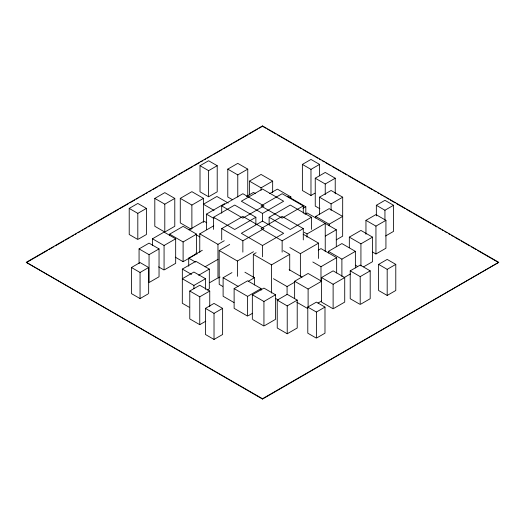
<?xml version="1.0" encoding="UTF-8"?>
<svg xmlns="http://www.w3.org/2000/svg" width="525" height="525" viewBox="0 0 525 525"><rect width="100%" height="100%" fill="white"/><g stroke="black" fill="none" stroke-linecap="round" stroke-linejoin="round"><path stroke-width="0.79" d="M26.25 262.329L262.5 125.934L498.75 262.329L262.5 399.066L26.25 262.329L262.5 398.731L498.75 262.329M26.959 262.257L47.532 250.379M48.95 249.565L53.917 246.698M55.335 245.877L63.853 240.962M65.271 240.142L70.238 237.274M71.656 236.453L73.782 235.226M75.2 234.406L76.624 233.586M78.041 232.772L80.168 231.538M81.585 230.718L83.009 229.904M84.427 229.084L86.553 227.857M87.97 227.036L92.938 224.168M94.356 223.348L112.094 213.111M113.512 212.29L118.479 209.423M119.897 208.602L128.415 203.687M129.833 202.867L134.8 199.999M136.218 199.178L138.344 197.951M139.762 197.131L141.186 196.317M142.603 195.497L144.729 194.263M146.147 193.449L147.564 192.629M148.988 191.809L151.115 190.582M152.532 189.761L157.5 186.893M158.917 186.073L176.656 175.836M178.073 175.015L183.041 172.148M184.459 171.327L192.97 166.412M194.394 165.592L199.356 162.724M200.78 161.91L202.906 160.676M204.323 159.862L205.741 159.042M207.165 158.222L209.291 156.995M210.709 156.174L212.126 155.354M213.55 154.534L222.062 149.618M223.479 148.798L231.991 143.883M233.415 143.069L247.603 134.873M249.021 134.052L257.532 129.137M258.95 128.323L262.5 126.269L266.05 128.323M200.012 165.703L208.609 160.742L217.206 165.703L217.206 191.809L208.609 196.77L200.012 191.809L200.012 165.703L208.609 170.664L217.206 165.703M146.409 208.405L137.812 213.373L137.812 239.479L129.216 234.511L129.216 208.405L137.812 203.444L146.409 208.405L146.409 234.511L138.475 239.092M164.128 231.663L154.809 226.282L154.809 198.404L164.798 192.642L174.786 198.404L174.786 226.282L165.46 231.663M154.809 198.404L164.798 204.173L174.786 198.404M232.444 199.69L227.784 197L227.784 169.129L237.773 163.36L247.761 169.129L247.761 196.179M191.198 229.208L180.278 222.902L180.278 198.365L191.881 191.664L203.483 198.365L203.483 204.087M227.784 169.129L237.773 174.897L247.761 169.129M180.278 198.365L191.881 205.065L203.483 198.365M203.405 222.429L203.405 204.264L216.891 196.481L228.244 203.037M249.46 195.037L249.46 181.132L261.063 174.431L272.665 181.132L272.665 192.583M152.46 245.332L152.46 238.79L164.069 232.089L175.672 238.79L175.672 263.327L164.752 269.633M139.066 248.902L149.054 243.134L159.042 248.902L159.042 276.773L149.054 282.542L149.054 254.671L139.066 248.902L139.066 263.662M169.621 235.738L169.621 234.163L183.107 226.373L196.593 234.163L196.593 253.903L183.107 261.686L175.298 257.178M206.423 229.458L206.423 214.141L224.621 203.634M221.707 205.931L242.858 193.718L264.003 205.931L242.858 218.137L221.707 205.931L221.707 213.202M249.46 181.132L261.063 187.832L272.665 181.132M246.468 196.462L253.47 192.419L255.57 193.633M189.033 229.865L204.015 221.215L206.745 222.784M314.941 193.187L310.977 195.477L302.38 190.516L302.38 164.41L310.977 159.442L319.574 164.41L319.574 175.829M152.46 238.79L164.069 245.49L175.672 238.79M213.577 229.386L213.577 217.271L234.721 205.058L255.872 217.271L255.872 224.543M149.054 254.671L159.042 248.902M147.991 293.993L140.057 298.574L131.46 293.613L131.46 267.507L140.057 262.546L148.654 267.507L148.654 293.613M169.621 234.163L183.107 241.946L196.593 234.163M302.38 164.41L310.977 169.372L319.574 164.41M199.762 252.394L199.762 233.855L213.76 225.77M269.588 193.64L277.39 189.138L290.876 196.921L290.876 198.502M131.46 267.507L140.057 272.468L148.654 267.507M221.707 228.611L242.858 216.398L264.003 228.611L242.858 240.817L221.707 228.611L221.707 239.918M319.909 208.779L315.249 206.089L315.249 178.218L325.238 172.449L335.226 178.218L335.226 193.797M289.452 197.741L290.876 196.921M255.872 217.271L234.721 229.477L213.577 217.271M262.5 213.445L283.651 201.232L262.5 189.026L241.349 201.232L262.5 213.445L262.5 221.517M188.705 266.208L188.705 258.142L202.328 250.281M199.762 233.855L217.96 244.361L224.26 240.726M315.249 178.218L325.238 183.986L335.226 178.218M269.128 224.543L269.128 217.271L290.279 205.058L311.423 217.271L311.423 229.386M189.138 307.21L182.306 303.273L182.346 269.089L195.832 261.306L209.317 269.089L209.317 288.835L207.185 290.062M222.692 286.387L219.188 284.366L219.188 250.51L229.688 244.447M303.293 205.931L282.142 218.137L260.997 205.931L282.142 193.718L303.293 205.931L303.293 213.202M319.482 214.364L319.482 197.19L331.085 190.49L342.694 197.19L342.654 236.165L336.262 239.853M303.01 208.386L305.812 206.771L305.812 214.029M205.052 266.798L217.993 259.324M198.673 275.238L209.317 269.089M304.94 214.134L307.04 212.92L336.295 229.766L336.295 246.698M319.482 197.19L331.085 203.89L342.694 197.19M262.5 245.516L283.651 233.31L262.5 221.097L241.349 233.31L262.5 245.516L262.5 256.823M311.423 217.271L290.279 229.477L269.128 217.271M205.518 278.729L193.915 272.035L182.306 278.729L193.915 285.429L205.518 278.729L205.518 289.367M219.188 250.51L237.392 261.017L253.49 251.724M315.683 216.425L329.168 208.642L342.654 216.425L329.168 224.208L315.683 216.425L315.683 218.006M205.761 321.215L199.762 324.673L189.774 318.911L189.774 291.034L199.762 285.272L209.751 291.034L209.751 306.613M253.326 277.732L253.326 254.356L256.128 252.735M209.823 282.588L217.311 278.263M303.293 228.611L282.142 216.398L260.997 228.611L282.142 240.817L303.293 228.611L303.293 239.918M218.662 277.817L220.06 277.01M234.006 302.558L223.112 296.264L223.112 277.718L231.965 272.606M304.238 232.319L307.04 233.933L325.238 223.427L325.238 251.646M189.774 291.034L199.762 296.802L209.751 291.034M253.326 254.356L271.53 264.863L289.728 254.356L289.728 270.48M376.346 215.887L376.346 205.282L384.943 200.32L393.54 205.282L393.54 231.387L385.606 235.968M234.124 288.592L247.61 296.382L247.61 316.122L234.124 308.339L234.124 288.592L247.61 280.809L261.096 288.592L261.096 290.174M325.395 236.06L336.295 229.766M248.312 281.262L254.441 277.718L254.441 284.977M205.426 308.378L214.023 303.417L222.62 308.378L222.62 334.484L214.023 339.452L205.426 334.484L205.426 308.378L214.023 313.346L222.62 308.378M289.879 247.583L300.379 253.647L318.577 243.134L318.577 258.457M365.958 234.288L365.958 220.349L375.946 214.587L385.934 220.349L385.934 248.227L375.946 253.988L372.619 252.066M376.346 205.282L384.943 210.243L393.54 205.282M318.255 250.182L320.985 248.607L336.65 257.65L336.65 272.974M349.328 247.767L349.328 237.129L360.931 230.429L372.54 237.129L372.54 261.673L363.667 266.792M247.61 296.382L261.096 288.592M252.335 319.331L252.335 294.787L263.937 288.094L275.54 294.787L275.54 319.331L264.62 325.638M328.407 252.932L328.407 251.357L341.893 243.567L355.379 251.357L355.379 267.94M365.958 220.349L375.946 226.118L385.934 220.349M294.63 281.249L308.109 273.466L321.595 281.249L308.109 289.032L294.63 281.249L294.63 298.62M312.808 261.982L320.985 266.7L336.65 257.65M349.328 237.129L360.931 243.83L372.54 237.129M273.453 278.696L287.077 286.558L294.571 282.233M252.335 294.787L263.937 301.488L275.54 294.787M328.407 251.357L341.893 259.14L355.379 251.357M248.318 315.709L252.577 313.254M277.239 300.123L287.228 294.361L297.216 300.123L297.216 328L287.228 333.762L277.239 328L277.239 300.123L287.228 305.891L297.216 300.123M321.517 277.561L333.119 284.261L333.119 308.798L321.517 302.098L321.517 277.561L333.119 270.861L344.722 277.561L344.722 302.098L333.802 308.405M359.54 304.1L350.214 298.718L350.214 270.848L360.202 265.079L370.191 270.848L370.191 298.718L360.872 304.1M344.019 277.653L350.411 273.965M333.119 284.261L344.722 277.561M378.591 264.383L387.188 259.416L395.784 264.383L395.784 290.489L387.188 295.45L378.591 290.489L378.591 264.383L387.188 269.345L395.784 264.383M350.214 270.848L360.202 276.616L370.191 270.848M324.988 307.086L316.391 312.047L316.391 338.152L307.794 333.191L307.794 307.086L316.391 302.124L324.988 307.086L324.988 333.191L317.048 337.772M318.045 303.037L321.595 300.989M267.468 129.137L275.979 134.052M277.397 134.873L291.585 143.069M293.009 143.883L301.521 148.798M302.938 149.618L311.45 154.534M312.874 155.354L314.291 156.174M315.709 156.995L317.835 158.222M319.259 159.042L320.677 159.862M322.094 160.676L324.22 161.91M325.644 162.724L330.606 165.592M332.03 166.412L340.541 171.327M341.959 172.148L346.927 175.015M348.344 175.836L366.083 186.073M367.5 186.893L372.468 189.761M373.885 190.582L376.012 191.809M377.436 192.629L378.853 193.449M380.271 194.263L382.397 195.497M383.814 196.317L385.238 197.131M386.656 197.951L388.782 199.178M390.2 199.999L395.167 202.867M396.585 203.687L405.103 208.602M406.521 209.423L411.488 212.29M412.906 213.111L430.644 223.348M432.062 224.168L437.03 227.036M438.447 227.857L440.573 229.084M441.991 229.904L443.415 230.718M444.833 231.538L446.959 232.772M448.376 233.586L449.8 234.406M451.218 235.226L453.344 236.453M454.762 237.274L459.729 240.142M461.147 240.962L469.665 245.877M471.083 246.698L476.05 249.565M477.468 250.379L498.041 262.257M287.608 196.265L305.812 206.771M303.181 234.248L318.577 243.134M355.471 265.217L357.518 266.398M203.405 204.264L214.049 210.413M283.428 250.714L289.728 254.356M206.423 214.141L214.121 218.59M289.118 269.653L302.059 277.121M195.845 234.583L199.933 236.946M307.794 307.086L316.391 312.047M244.906 272.213L254.441 277.718M296.756 302.223L307.401 308.365M129.216 208.405L137.812 213.373M275.5 298.423L278.224 299.992M195.845 253.129L197.21 253.916M223.112 277.718L238.094 286.368M188.705 258.142L195.517 262.08M182.346 269.089L191.573 274.418M253.017 319.725L263.937 326.032L263.937 301.488M158.602 266.877L164.069 270.027L164.069 245.49M387.188 269.345L387.188 295.45M384.943 210.243L384.943 220.034M375.946 226.118L375.946 253.988M360.931 243.83L360.931 265.919M360.202 276.616L360.202 304.487M341.893 259.14L341.893 276.511M331.085 203.89L331.085 210.433M329.168 224.208L329.168 225.789M325.238 183.986L325.238 194.644M320.985 266.7L320.985 281.21M310.977 169.372L310.977 195.477M308.109 289.032L308.109 307.197M307.04 233.933L307.04 237.162M300.379 253.647L300.379 276.216M287.228 305.891L287.228 333.762M287.077 286.558L287.077 294.623M282.142 240.817L282.142 252.125M271.53 264.863L271.53 293.081M262.5 125.934L262.5 126.269M262.5 398.731L262.5 399.066M261.063 187.832L261.063 190.286M242.858 240.817L242.858 252.125M237.773 174.897L237.773 197.032M237.392 261.017L237.392 276.334M217.96 244.361L217.96 278.224M214.023 313.346L214.023 339.452M208.609 170.664L208.609 196.77M199.762 296.802L199.762 324.673M193.915 285.429L193.915 288.704M191.881 205.065L191.881 228.782M183.107 241.946L183.107 261.686M164.798 204.173L164.798 232.043M140.057 272.468L140.057 298.574"/></g></svg>
